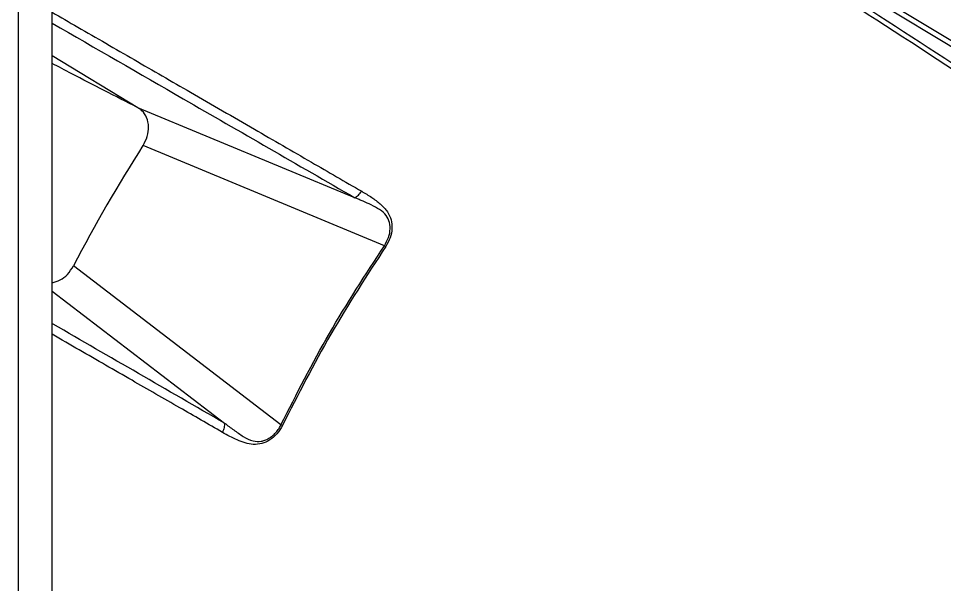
# Model space of a CAD drawing. Extents: x 11 to 120, y 2 to 94.
# Drawn here: x 86.948 to 90.615, y 14.724 to 16.966 of the extents above; entities that cross this region are included whole.
import ezdxf

# ---------------------------------------------------------------- set-up
doc = ezdxf.new("R2010")
doc.units = 0
doc.header["$MEASUREMENT"] = 0
doc.layers.add('OBJECT', color=7, linetype='CONTINUOUS')

msp = doc.modelspace()

# ---------------------------------------------------------------- linework, layer by layer
at = {"layer": 'OBJECT'}
for p, q in [((87.0812, 12.6849), (87.0812, 20.0114)), ((86.9482, 12.6081), (86.9482, 19.9346)), ((92.6688, 15.6511), (89.6633, 17.4703)), ((92.6585, 15.6336), (89.653, 17.4528)), ((87.4211, 16.613), (87.0812, 16.8192)), ((88.2797, 16.2566), (87.4211, 16.613)), ((88.3973, 16.0662), (87.4413, 16.4628)), ((87.9877, 15.3568), (87.1663, 15.9865)), ((87.0812, 15.8866), (87.764, 15.3635)), ((87.764, 15.3635), (87.7641, 15.3634)), ((87.9877, 15.3568), (87.9931, 15.3538))]:
    msp.add_line(p, q, dxfattribs=at)
msp.add_arc((92.5269, 13.209), 6.0375, 147.38935, 152.61065, dxfattribs=at)
for points, knots in [([(92.358, 15.5935), (92.1937, 15.71), (91.8594, 15.9468), (91.3484, 16.2979), (90.82, 16.6523), (90.2897, 16.9983), (89.7622, 17.3333), (89.2419, 17.6545), (88.7178, 17.9696), (88.3671, 18.1728), (88.1911, 18.2747)], [0, 0, 0, 0, 0.118989, 0.241992, 0.369009, 0.500039, 0.623805, 0.748387, 0.873785, 1, 1, 1, 1]), ([(88.2011, 18.2923), (88.5497, 18.0887), (89.2469, 17.6815), (90.2908, 17.0253), (91.3323, 16.3396), (92.0236, 15.8534), (92.3691, 15.6103)], [0, 0, 0, 0, 0.25003, 0.500058, 0.750055, 1, 1, 1, 1]), ([(87.0812, 16.9912), (87.115, 16.9717), (87.2229, 16.9094), (87.4057, 16.8038), (87.6388, 16.669), (87.873, 16.5335), (88.0989, 16.4027), (88.241, 16.3204), (88.3074, 16.282)], [0, 0, 0, 0, 0.083773, 0.267021, 0.450258, 0.655967, 0.839215, 1, 1, 1, 1]), ([(87.0812, 16.9484), (87.2539, 16.8487), (87.6493, 16.6205), (88.0526, 16.3877), (88.2797, 16.2566)], [0, 0, 0, 0, 0.436927, 1, 1, 1, 1]), ([(87.4211, 16.613), (87.3764, 16.6357), (87.2886, 16.6805), (87.1753, 16.7388), (87.107, 16.7749), (87.0812, 16.7886)], [0, 0, 0, 0, 0.391861, 0.76998, 1, 1, 1, 1]), ([(87.4413, 16.4628), (87.4476, 16.4749), (87.4601, 16.4991), (87.4651, 16.5387), (87.4578, 16.5742), (87.4411, 16.5993), (87.4267, 16.6092), (87.4211, 16.613)], [0, 0, 0, 0, 0.217936, 0.435232, 0.661573, 0.868603, 1, 1, 1, 1]), ([(88.2798, 16.2566), (88.2847, 16.2596), (88.2945, 16.2657), (88.3031, 16.2766), (88.3074, 16.282)], [0, 0, 0, 0, 0.500003, 1, 1, 1, 1]), ([(88.3074, 16.282), (88.3207, 16.2741), (88.3462, 16.2588), (88.3818, 16.2328), (88.4095, 16.2039), (88.4255, 16.17), (88.4289, 16.1345), (88.422, 16.0975), (88.4091, 16.0745), (88.4026, 16.0631)], [0, 0, 0, 0, 0.175155, 0.335953, 0.499736, 0.628069, 0.749937, 0.875049, 1, 1, 1, 1]), ([(88.3973, 16.0662), (88.4034, 16.077), (88.4156, 16.0985), (88.4217, 16.1335), (88.4168, 16.1665), (88.3993, 16.1948), (88.3706, 16.2154), (88.3377, 16.2313), (88.3108, 16.2432), (88.2919, 16.2514), (88.2835, 16.255), (88.2798, 16.2566)], [0, 0, 0, 0, 0.123067, 0.246585, 0.369053, 0.491538, 0.630311, 0.772463, 0.899411, 0.955665, 1, 1, 1, 1]), ([(87.9877, 15.3568), (88.0496, 15.4787), (88.1733, 15.7226), (88.3226, 15.9516), (88.3973, 16.0662)], [0, 0, 0, 0, 0.499779, 1, 1, 1, 1]), ([(88.4026, 16.0631), (88.328, 15.9485), (88.1788, 15.7194), (88.055, 15.4757), (87.9931, 15.3538)], [0, 0, 0, 0, 0.500003, 1, 1, 1, 1]), ([(88.3973, 16.0662), (88.3982, 16.0657), (88.4, 16.0646), (88.4017, 16.0636), (88.4026, 16.0631)], [0, 0, 0, 0, 0.500001, 1, 1, 1, 1]), ([(87.0812, 15.9195), (87.092, 15.9224), (87.1137, 15.9282), (87.1441, 15.952), (87.1587, 15.9747), (87.1663, 15.9865)], [0, 0, 0, 0, 0.320872, 0.646441, 1, 1, 1, 1]), ([(87.7641, 15.3634), (87.5364, 15.4949), (87.3073, 15.6272), (87.0826, 15.7569), (87.0812, 15.7577)], [0, 0, 0, 0, 0.9937749, 1, 1, 1, 1]), ([(87.7559, 15.3268), (87.6995, 15.3593), (87.5798, 15.4282), (87.3908, 15.537), (87.2223, 15.634), (87.1171, 15.6946), (87.0812, 15.7153)], [0, 0, 0, 0, 0.249548, 0.52926, 0.839137, 1, 1, 1, 1]), ([(90.5837, 12.9165), (90.6076, 12.9987), (90.6558, 13.1646), (90.7495, 13.4163), (90.8595, 13.6704), (90.987, 13.9238), (91.1303, 14.173), (91.2877, 14.4139), (91.457, 14.6432), (91.6359, 14.858), (91.8214, 15.0551), (92.0109, 15.2322), (92.2016, 15.3898), (92.3299, 15.478), (92.3935, 15.5218)], [0, 0, 0, 0, 0.080321, 0.16194, 0.244772, 0.329378, 0.414487, 0.5, 0.585518, 0.670628, 0.755228, 0.838065, 0.919682, 1, 1, 1, 1]), ([(87.7641, 15.3634), (87.7639, 15.3576), (87.7636, 15.3462), (87.7585, 15.3333), (87.7559, 15.3268)], [0, 0, 0, 0, 0.499993, 1, 1, 1, 1]), ([(87.9931, 15.3538), (87.9864, 15.3425), (87.973, 15.3198), (87.9442, 15.2954), (87.9119, 15.2806), (87.8668, 15.2769), (87.8138, 15.2948), (87.7752, 15.3162), (87.7559, 15.3268)], [0, 0, 0, 0, 0.125023, 0.25026, 0.372599, 0.500558, 0.750171, 1, 1, 1, 1]), ([(87.7641, 15.3634), (87.7763, 15.3543), (87.8008, 15.336), (87.8375, 15.3101), (87.8733, 15.2914), (87.9033, 15.2898), (87.9245, 15.2953), (87.9393, 15.3024), (87.954, 15.3128), (87.9676, 15.3258), (87.9794, 15.341), (87.9852, 15.352), (87.9877, 15.3568)], [0, 0, 0, 0, 0.167655, 0.336418, 0.499288, 0.624454, 0.681335, 0.749951, 0.805261, 0.875044, 0.945879, 1, 1, 1, 1])]:
    msp.add_open_spline(points, degree=3, knots=knots, dxfattribs=at)

doc.saveas('drawing.dxf')
